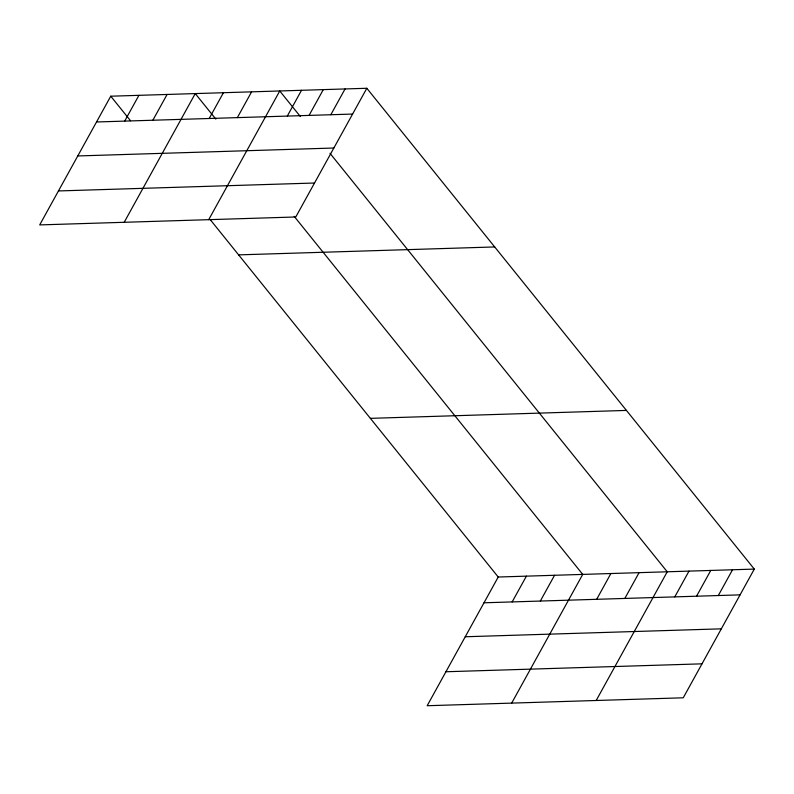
<?xml version="1.0" encoding="UTF-8"?>
<svg xmlns="http://www.w3.org/2000/svg" width="794" height="794" viewBox="0 0 794 794"><rect width="100%" height="100%" fill="white"/><g stroke="black" fill="none" stroke-linecap="round" stroke-linejoin="round"><path stroke-width="1.19" d="M366.828 88.273L110.753 96.203L39.7 224.91L295.775 216.98L366.828 88.273L754.3 569.09L683.247 697.797L427.172 705.727L498.225 577.02L754.3 569.09M124.688 121.115L138.92 95.33M152.855 120.241L167.087 94.456M124.201 222.29L195.255 93.583L215.809 119.09M209.189 118.495L223.422 92.719M237.356 117.621L251.589 91.846M208.713 219.68L279.756 90.973L300.311 116.47M287.299 116.073L301.522 90.298M309.065 115.398L323.297 89.623M330.83 114.723L345.062 88.948M512.16 601.921L526.392 576.146M540.327 601.048L554.559 575.273M511.683 703.107L582.727 574.399L294.197 216.365M596.671 599.311L610.894 573.526M624.838 598.438L639.071 572.653M596.185 700.497L667.238 571.789L329.996 153.302M674.771 596.889L689.003 571.114M696.536 596.215L710.769 570.439M718.302 595.54L732.534 569.764M96.521 121.978L352.596 114.058M77.772 155.952L333.847 148.021M58.448 190.947L314.523 183.017M238.617 254.874L494.692 246.944M370.361 418.349L626.436 410.419M483.993 602.795L740.068 594.865M465.244 636.758L721.319 628.838M445.92 671.754L702.005 663.834M110.753 96.203L130.544 120.757M210.46 219.928L498.225 577.02"/></g></svg>
